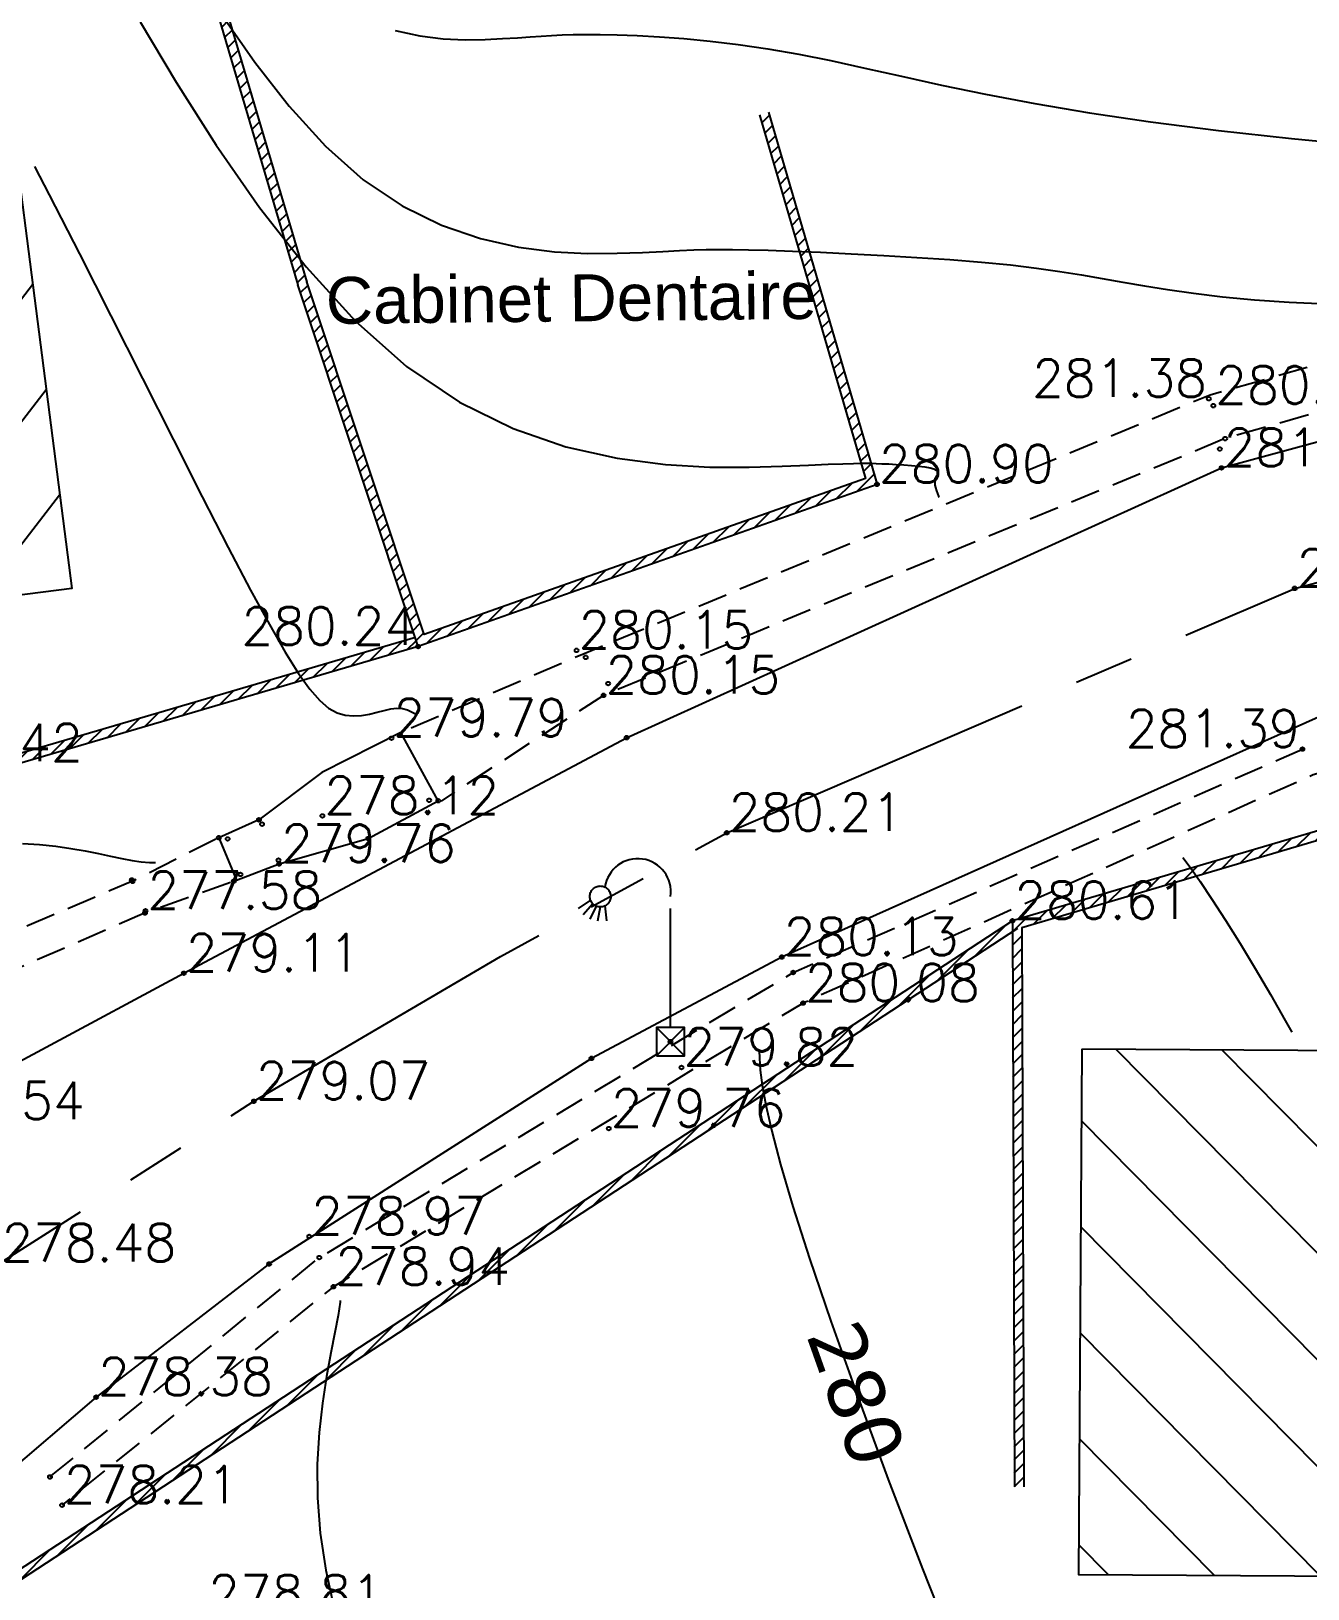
# Model space of a CAD drawing. Extents: x 524954 to 526204, y 9523489 to 9524010.
# Drawn here: x 525619.07 to 525653.14, y 9523780.72 to 9523822.29 of the extents above; entities that cross this region are included whole.
import ezdxf
from ezdxf.enums import TextEntityAlignment as Align

# ---------------------------------------------------------------- set-up
doc = ezdxf.new("R2010")
doc.units = 0
doc.header["$PDMODE"] = 33
doc.header["$PDSIZE"] = 0.1
doc.linetypes.add('AXES2', pattern=[28.575, 19.05, -3.175, 3.175, -3.175])
doc.linetypes.add('CACHE2', pattern=[4.7625, 3.175, -1.5875])
for name, color, linetype in [('Axe_Route_Existante', 1, 'AXES2'), ('Bati', 6, 'Continuous'), ('Bati_H', 1, 'Continuous'), ('Bord_Route_Existante', 6, 'Continuous'), ('Caniveau', 5, 'CACHE2'), ('Cloture', 7, 'Continuous'), ('CN_01_00', 3, 'Continuous'), ('CN_02_00', 4, 'Continuous'), ('CN_10_00', 1, 'Continuous'), ('Cotation Courbes de niveau', 7, 'Continuous'), ('Murs', 1, 'Continuous'), ('Réseau_Electrique', 1, 'CACHE2'), ('TopoAlt', 3, 'Continuous'), ('TOPOJIS', 7, 'Continuous'), ('Toponomie', 7, 'CACHE2')]:
    doc.layers.add(name, color=color, linetype=linetype)
doc.styles.add('Simplex 1.0', font='Simplex.shx', dxfattribs={"width": 0.99, "height": 1})
doc.styles.get("Standard").update_dxf_attribs({"font": 'arial.ttf'})
doc.styles.add('Verdana 1.0', font='verdana.ttf', dxfattribs={"width": 0.99, "height": 1})
pattern_1 = [(45, (0, 0), (-0.1767766952966, 0.1767766952966), [])]

# ---------------------------------------------------------------- blocks, each defined once
blk = doc.blocks.new('TCPOINT M')
at = {"color": 0}
blk.add_point((0, 0), dxfattribs=at)
at = {"layer": 'TopoAlt', "style": 'Simplex 1.0', "width": 0.99}
blk.add_attdef('ALT', (0.15, 0.15), '', height=1, dxfattribs=at)
blk = doc.blocks.new('l006')
at = {"color": 0, "linetype": 'Continuous'}
for p, q in [((-0.374983, 0.374983), (0.374983, -0.374983)), ((0.374983, 0.374983), (-0.374983, -0.374983))]:
    blk.add_line(p, q, dxfattribs=at)
at = {"color": 0}
for points in [[(-2.13811, 3.780655), (-2.462092, 3.556373)], [(0, 0.374983), (0, 3.874983)], [(-2.076053, 3.680811), (-2.327604, 3.38372)], [(-1.982361, 3.616916), (-2.1506, 3.266515)], [(-1.881771, 3.595557), (-1.952051, 3.211468)], [(-1.751571, 3.624204), (-1.711147, 3.227417)]]:
    blk.add_lwpolyline(points, dxfattribs=at)
at = {"color": 0, "linetype": 'Continuous'}
blk.add_lwpolyline([(-0.374983, -0.374983), (0.374983, -0.374983), (0.374983, 0.374983), (-0.374983, 0.374983)], close=True, dxfattribs=at)
at = {"color": 0}
blk.add_circle((-1.875, 3.874983), 0.279508, dxfattribs=at)
blk.add_arc((-0.875, 3.999983), 0.883883, 351.869898, 171.869898, dxfattribs=at)

msp = doc.modelspace()

# ---------------------------------------------------------------- hatches: boundary and pattern name
at = {"layer": 'Bati_H'}
h = msp.add_hatch(dxfattribs=at)
h.set_pattern_fill('_U', color=256, scale=2, angle=-127.6648, style=0, pattern_type=0)
h.set_pattern_definition([(232.33518954, (0, 0), (1.5831979346, -1.222081953), [])])
h.paths.add_polyline_path([(525613.828, 9523806.487), (525610.574, 9523806.068), (525609.917, 9523810.9), (525609.081, 9523810.777), (525608.585, 9523813.909), (525608.139, 9523814.578), (525607.292, 9523814.721), (525604.249, 9523814.304), (525604.145, 9523815.183), (525601.239, 9523814.789), (525596.868, 9523814.226), (525595.553, 9523824.308), (525617.594, 9523827.288), (525620.151, 9523807.42), (525613.813, 9523806.604)])
h = msp.add_hatch(dxfattribs=at)
h.set_pattern_fill('_U', color=256, scale=2, angle=-45.3702, style=0, pattern_type=0)
h.set_pattern_definition([(314.629791682, (0, 0), (1.4233217124, 1.40504637043), [])])
h.paths.add_polyline_path([(525647.111, 9523795.125), (525647.021, 9523781.102), (525662.875, 9523780.999), (525662.965, 9523794.934), (525662.966, 9523795.023)])
at = {"layer": 'Murs'}
h = msp.add_hatch(dxfattribs=at)
h.set_pattern_fill('_U', color=256, scale=0.25, angle=45, style=0, pattern_type=0)
h.set_pattern_definition(pattern_1)
h.paths.add_polyline_path([(525622.088, 9523829.396), (525626.19, 9523815.525), (525626.43, 9523815.596), (525622.328, 9523829.467)])
h = msp.add_hatch(dxfattribs=at)
h.set_pattern_fill('_U', color=256, scale=0.25, angle=45, style=0, pattern_type=0)
h.set_pattern_definition(pattern_1)
h.paths.add_polyline_path([(525638.745, 9523820.133), (525641.643, 9523810.197), (525629.396, 9523805.867), (525626.19, 9523815.525), (525626.428, 9523815.603), (525629.553, 9523806.188), (525641.337, 9523810.354), (525638.505, 9523820.063)])
h = msp.add_hatch(dxfattribs=at)
h.set_pattern_fill('_U', color=256, scale=0.25, angle=45, style=0, pattern_type=0)
h.set_pattern_definition(pattern_1)
h.paths.add_polyline_path([(525629.396, 9523805.867), (525595.677, 9523795.975), (525595.606, 9523796.214), (525629.325, 9523806.107)])
h = msp.add_hatch(dxfattribs=at)
h.set_pattern_fill('_U', color=256, scale=0.25, angle=45, style=0, pattern_type=0)
h.set_pattern_definition(pattern_1)
h.paths.add_polyline_path([(525663.428, 9523803.906), (525645.256, 9523798.548), (525645.309, 9523783.437), (525645.559, 9523783.438), (525645.507, 9523798.361), (525663.499, 9523803.667)])
h = msp.add_hatch(dxfattribs=at)
h.set_pattern_fill('_U', color=256, scale=0.25, angle=45, style=0, pattern_type=0)
h.set_pattern_definition(pattern_1)
h.paths.add_polyline_path([(525645.256, 9523798.548), (525617.76, 9523780.586), (525617.897, 9523780.376), (525645.393, 9523798.339)])

# ---------------------------------------------------------------- linework, layer by layer
at = {"layer": 'Axe_Route_Existante', "ltscale": 0.5, "flags": 128}
msp.add_lwpolyline([(525586.699, 9523773.004), (525594.438, 9523777.106), (525618.223, 9523789.407), (525625.013, 9523793.73), (525631.595, 9523797.596), (525637.632, 9523800.898), (525652.791, 9523807.42), (525669.106, 9523811.823), (525685.979, 9523814.884), (525693.088, 9523815.654), (525707.454, 9523816.694), (525717.039, 9523816.84), (525725.297, 9523816.644), (525729.698, 9523816.378), (525741.406, 9523815.177), (525741.84, 9523815.117), (525749.699, 9523813.877), (525775.145, 9523809.302), (525803.422, 9523804.201), (525817.048, 9523801.682), (525827.851, 9523799.771), (525839.056, 9523798.429), (525854.65, 9523797.376), (525870.172, 9523796.814), (525884.208, 9523797.02), (525899.003, 9523797.789), (525917.125, 9523799.773), (525932.341, 9523803.156), (525937.747, 9523804.809), (525941.803, 9523806.256), (525947.141, 9523808.768), (525964.848, 9523819.198), (525980.541, 9523832.453), (525991.817, 9523846.401), (526001.896, 9523863.645), (526032.968, 9523917.472), (526051.53, 9523951.634), (526076.259, 9523995.188)], dxfattribs=at)
at = {"layer": 'Bati', "flags": 128}
for points in [[(525613.828, 9523806.487), (525610.574, 9523806.068), (525609.917, 9523810.9), (525609.081, 9523810.777), (525608.585, 9523813.909), (525608.139, 9523814.578), (525607.292, 9523814.721), (525604.249, 9523814.304), (525604.145, 9523815.183), (525601.239, 9523814.789), (525596.868, 9523814.226), (525595.553, 9523824.308), (525617.594, 9523827.288), (525620.151, 9523807.42), (525613.813, 9523806.604)], [(525647.111, 9523795.125), (525647.021, 9523781.102), (525662.875, 9523780.999), (525662.965, 9523794.934), (525662.966, 9523795.023)]]:
    msp.add_lwpolyline(points, close=True, dxfattribs=at)
at = {"layer": 'Bord_Route_Existante', "flags": 128}
for points in [[(525615.783, 9523793.199), (525623.144, 9523797.148), (525634.961, 9523803.434), (525650.839, 9523810.636), (525668.212, 9523815.359), (525685.625, 9523818.358), (525693.281, 9523819.142), (525706.863, 9523820.143), (525717.393, 9523820.37)], [(525653.428, 9523803.985), (525639.101, 9523797.58), (525634.023, 9523794.876), (525625.42, 9523789.388), (525620.803, 9523785.834), (525618.283, 9523783.683), (525613.749, 9523779.488)]]:
    msp.add_lwpolyline(points, dxfattribs=at)
at = {"layer": 'Caniveau', "ltscale": 0.25, "flags": 128}
for points, elevation in [([(526001.693, 9523876.706), (525992.67, 9523862.583), (525988.317, 9523856.056), (525986.483, 9523853.58), (525979.846, 9523844.667), (525972.556, 9523835.757), (525965.764, 9523828.474), (525959.142, 9523822.599), (525952.525, 9523818.152), (525945.24, 9523814.478), (525937.422, 9523811.365), (525929.415, 9523808.87), (525922.977, 9523807.359), (525911.343, 9523805.517), (525900.219, 9523804.772), (525883.548, 9523804.534), (525871.514, 9523804.226), (525863.676, 9523804.152), (525858.551, 9523804.354), (525852.271, 9523804.619), (525845.799, 9523805.015), (525839.474, 9523805.458), (525832.921, 9523806.263), (525825.213, 9523807.529), (525818.468, 9523808.739), (525811.153, 9523810.025), (525805.831, 9523810.986), (525799.485, 9523812), (525787.157, 9523814.173), (525774.027, 9523816.47), (525761.815, 9523818.599), (525751.77, 9523820.346), (525742.028, 9523821.356), (525725.747, 9523822.327), (525717.412, 9523822.531), (525706.745, 9523822.088), (525692.923, 9523821.483), (525685.51, 9523820.415), (525667.69, 9523817.467), (525650.531, 9523812.577), (525633.827, 9523805.677), (525628.951, 9523803.575)], 307.27), ([(526002.725, 9523876.046), (525993.696, 9523861.913), (525989.319, 9523855.351), (525987.467, 9523852.849), (525980.812, 9523843.913), (525973.479, 9523834.951), (525966.621, 9523827.596), (525959.894, 9523821.628), (525953.145, 9523817.092), (525945.744, 9523813.359), (525937.832, 9523810.209), (525929.738, 9523807.687), (525923.213, 9523806.156), (525911.48, 9523804.298), (525900.269, 9523803.548), (525883.572, 9523803.309), (525871.536, 9523803.001), (525863.657, 9523802.926), (525858.501, 9523803.129), (525852.208, 9523803.396), (525845.719, 9523803.793), (525839.356, 9523804.238), (525832.747, 9523805.05), (525825.006, 9523806.322), (525818.254, 9523807.532), (525810.938, 9523808.819), (525805.625, 9523809.779), (525799.282, 9523810.792), (525786.945, 9523812.967), (525773.816, 9523815.263), (525761.605, 9523817.392), (525751.602, 9523819.132), (525741.928, 9523820.134), (525725.695, 9523821.102), (525717.422, 9523821.306), (525706.806, 9523820.864), (525693.255, 9523820.056), (525685.68, 9523819.201), (525667.959, 9523816.269), (525650.934, 9523811.417), (525634.345, 9523804.565), (525630.007, 9523801.744)], 307.27), ([(525698.232, 9523811.466), (525687.25, 9523810.333), (525669.49, 9523806.969), (525653.286, 9523802.443), (525639.669, 9523796.351), (525627.135, 9523788.782), (525619.892, 9523782.95)], 284.8), ([(525623.998, 9523800.726), (525621.776, 9523799.602), (525614.219, 9523796.396), (525595.86, 9523789.871)], 307.27), ([(525624.386, 9523799.571), (525622.107, 9523798.757), (525614.687, 9523795.518), (525597.071, 9523789.257)], 307.27)]:
    msp.add_lwpolyline(points, dxfattribs=dict(at, elevation=elevation))
msp.add_lwpolyline([(525619.571, 9523783.703), (525626.759, 9523789.558), (525636.2, 9523795.248), (525639.408, 9523797.168), (525652.997, 9523803.131), (525669.811, 9523807.823), (525686.627, 9523811.113), (525698.153, 9523812.163)], dxfattribs=at)
at = {"layer": 'Caniveau', "linetype": 'ByBlock', "ltscale": 0.25, "flags": 128}
msp.add_lwpolyline([(525626.827, 9523802.507), (525625.148, 9523801.242), (525624.075, 9523800.765), (525624.547, 9523799.63), (525625.685, 9523800.065), (525628.064, 9523800.743), (525629.934, 9523801.751), (525628.939, 9523803.569)], close=True, dxfattribs=at)
at = {"layer": 'Cloture', "flags": 128}
for points in [[(525622.088, 9523829.396), (525626.19, 9523815.525)], [(525622.328, 9523829.467), (525626.43, 9523815.596)], [(525638.745, 9523820.133), (525641.643, 9523810.197), (525629.396, 9523805.867), (525626.19, 9523815.525)], [(525638.505, 9523820.063), (525641.337, 9523810.354), (525629.553, 9523806.188), (525626.428, 9523815.603)], [(525629.325, 9523806.107), (525595.606, 9523796.214)], [(525629.396, 9523805.867), (525595.677, 9523795.975), (525595.677, 9523795.975)], [(525663.428, 9523803.906), (525645.256, 9523798.548), (525645.309, 9523783.437)], [(525663.499, 9523803.667), (525645.507, 9523798.361), (525645.559, 9523783.438)], [(525645.256, 9523798.548), (525617.76, 9523780.586)], [(525645.393, 9523798.339), (525617.897, 9523780.376)]]:
    msp.add_lwpolyline(points, dxfattribs=at)
at = {"layer": 'CN_01_00', "flags": 128}
for points, elevation in [([(525621.976, 9523822.545), (525622.936, 9523820.929), (525624.002, 9523819.253), (525625.163, 9523817.587), (525626.407, 9523816), (525627.72, 9523814.561), (525629.09, 9523813.34), (525630.503, 9523812.389), (525631.93, 9523811.689), (525633.341, 9523811.202), (525634.708, 9523810.893), (525635.998, 9523810.723), (525637.183, 9523810.656), (525638.232, 9523810.655), (525639.115, 9523810.684), (525639.812, 9523810.712), (525640.341, 9523810.732), (525640.732, 9523810.747), (525641.014, 9523810.756), (525641.214, 9523810.761), (525641.362, 9523810.762), (525641.487, 9523810.759), (525641.617, 9523810.755), (525641.776, 9523810.748), (525641.959, 9523810.74), (525642.157, 9523810.729), (525642.362, 9523810.716), (525642.564, 9523810.701), (525642.753, 9523810.682), (525642.921, 9523810.661), (525643.058, 9523810.636), (525643.157, 9523810.609), (525643.221, 9523810.578), (525643.257, 9523810.546), (525643.27, 9523810.513), (525643.266, 9523810.48), (525643.251, 9523810.449), (525643.23, 9523810.419), (525643.21, 9523810.392), (525643.195, 9523810.369), (525643.186, 9523810.348), (525643.181, 9523810.328), (525643.179, 9523810.309), (525643.179, 9523810.289), (525643.182, 9523810.266), (525643.184, 9523810.24), (525643.187, 9523810.209), (525643.189, 9523810.171), (525643.2, 9523810.112), (525643.23, 9523810.021), (525643.288, 9523809.882), (525643.3, 9523809.857)], 281), ([(525628.784, 9523822.311), (525629.439, 9523822.167), (525630.065, 9523822.09), (525630.651, 9523822.064), (525631.184, 9523822.07), (525631.652, 9523822.093), (525632.048, 9523822.118), (525632.385, 9523822.141), (525632.682, 9523822.161), (525632.96, 9523822.179), (525633.237, 9523822.192), (525633.531, 9523822.201), (525633.864, 9523822.205), (525634.252, 9523822.203), (525634.712, 9523822.194), (525635.242, 9523822.175), (525635.836, 9523822.143), (525636.487, 9523822.095), (525637.191, 9523822.028), (525637.941, 9523821.939), (525638.731, 9523821.824), (525639.556, 9523821.681), (525640.413, 9523821.507), (525641.32, 9523821.308), (525642.297, 9523821.088), (525643.364, 9523820.852), (525644.542, 9523820.608), (525645.851, 9523820.359), (525647.312, 9523820.112), (525648.946, 9523819.873), (525650.76, 9523819.645), (525652.708, 9523819.431), (525654.73, 9523819.232)], 283), ([(525618.837, 9523800.613), (525619.292, 9523800.584), (525619.723, 9523800.538), (525620.129, 9523800.479), (525620.508, 9523800.412), (525620.862, 9523800.342), (525621.188, 9523800.273), (525621.488, 9523800.211), (525621.761, 9523800.16), (525622.006, 9523800.124), (525622.225, 9523800.108), (525622.39, 9523800.107)], 279), ([(525649.807, 9523800.236), (525650, 9523799.976), (525650.265, 9523799.597), (525650.583, 9523799.121), (525650.943, 9523798.562), (525651.332, 9523797.94), (525651.737, 9523797.274), (525652.144, 9523796.583), (525652.539, 9523795.887), (525652.711, 9523795.571)], 281), ([(525627.316, 9523788.411), (525627.313, 9523788.365), (525627.263, 9523788.011), (525627.177, 9523787.558), (525627.068, 9523787.013), (525626.951, 9523786.381), (525626.841, 9523785.671), (525626.754, 9523784.891), (525626.705, 9523784.047), (525626.709, 9523783.149), (525626.781, 9523782.203), (525626.932, 9523781.216), (525627.156, 9523780.185)], 279)]:
    msp.add_lwpolyline(points, dxfattribs=dict(at, elevation=elevation))
at = {"layer": 'CN_02_00', "elevation": 282, "flags": 128}
msp.add_lwpolyline([(525624.176, 9523822.699), (525625.038, 9523821.461), (525625.957, 9523820.287), (525626.924, 9523819.226), (525627.932, 9523818.328), (525628.971, 9523817.629), (525630.022, 9523817.114), (525631.063, 9523816.757), (525632.073, 9523816.53), (525633.032, 9523816.406), (525633.917, 9523816.36), (525634.708, 9523816.363), (525635.384, 9523816.389), (525635.931, 9523816.414), (525636.376, 9523816.436), (525636.75, 9523816.452), (525637.087, 9523816.463), (525637.422, 9523816.468), (525637.786, 9523816.467), (525638.214, 9523816.459), (525638.739, 9523816.443), (525639.384, 9523816.421), (525640.131, 9523816.391), (525640.953, 9523816.353), (525641.822, 9523816.308), (525642.709, 9523816.255), (525643.588, 9523816.195), (525644.43, 9523816.127), (525645.207, 9523816.052), (525645.9, 9523815.97), (525646.523, 9523815.881), (525647.1, 9523815.788), (525647.653, 9523815.691), (525648.205, 9523815.592), (525648.78, 9523815.493), (525649.399, 9523815.394), (525650.087, 9523815.298), (525650.861, 9523815.206), (525651.716, 9523815.124), (525652.644, 9523815.057), (525653.634, 9523815.013)], dxfattribs=at)
at = {"layer": 'CN_10_00', "elevation": 280, "flags": 128}
for points in [[(525619.157, 9523818.678), (525619.551, 9523817.921), (525620.357, 9523816.348), (525621.197, 9523814.692), (525622.041, 9523813.018), (525622.864, 9523811.387), (525623.636, 9523809.864), (525624.33, 9523808.511), (525624.924, 9523807.376), (525625.426, 9523806.453), (525625.848, 9523805.718), (525626.204, 9523805.15), (525626.506, 9523804.726), (525626.77, 9523804.425), (525627.007, 9523804.224), (525627.231, 9523804.101), (525627.453, 9523804.036), (525627.673, 9523804.016), (525627.889, 9523804.029), (525628.099, 9523804.066), (525628.3, 9523804.114), (525628.491, 9523804.164), (525628.669, 9523804.203), (525628.831, 9523804.221), (525628.978, 9523804.21), (525629.112, 9523804.174), (525629.24, 9523804.12), (525629.325, 9523804.075)], [(525638.5, 9523795.083), (525638.506, 9523794.877), (525638.527, 9523794.565), (525638.578, 9523794.158), (525638.674, 9523793.625), (525638.832, 9523792.93), (525639.068, 9523792.039), (525639.399, 9523790.92), (525639.842, 9523789.538), (525640.412, 9523787.859), (525641.119, 9523785.87), (525641.943, 9523783.639), (525642.856, 9523781.255), (525643.829, 9523778.806)]]:
    msp.add_lwpolyline(points, dxfattribs=at)

# ---------------------------------------------------------------- block references
at = {"layer": 'Réseau_Electrique'}
msp.add_blockref('l006', (525636.132, 9523795.322, 279.95), dxfattribs=at)
at = {"layer": 'TOPOJIS'}
ref = msp.add_blockref('TCPOINT M', (525650.498, 9523812.483, 281.38), dxfattribs=at)
ref.add_attrib('ALT', '281.38', dxfattribs={"layer": 'TopoAlt', "height": 1, "style": 'Simplex 1.0', "width": 0.99}).set_placement((525650.448, 9523812.533, 281.38), align=Align.RIGHT)
ref = msp.add_blockref('TCPOINT M', (525650.619, 9523812.298, 280.1), dxfattribs=at)
ref.add_attrib('ALT', '280.10', (525650.669, 9523812.348, 280.1), dxfattribs={"layer": 'TopoAlt', "height": 1, "style": 'Simplex 1.0', "width": 0.99})
ref = msp.add_blockref('TCPOINT M', (525650.839, 9523810.636, 281.49), dxfattribs=at)
ref.add_attrib('ALT', '281.49', (525650.889, 9523810.686, 281.49), dxfattribs={"layer": 'TopoAlt', "height": 1, "style": 'Simplex 1.0', "width": 0.99})
for p in [(525650.934, 9523811.417, 280.1), (525650.793, 9523811.14, 281.51), (525633.868, 9523805.579, 278.85), (525634.469, 9523804.88, 278.86), (525634.961, 9523803.434, 280.12), (525629.691, 9523801.764, 279.8), (525629.934, 9523801.751, 279.81), (525625.148, 9523801.242, 279.77), (525625.23, 9523801.126, 279.77), (525624.075, 9523800.765, 279.78), (525624.313, 9523800.733, 279.78), (525628.064, 9523800.743, 279.76), (525625.669, 9523800.168, 279.77), (525624.657, 9523799.785, 279.76), (525621.755, 9523799.638, 278.76), (525621.776, 9523799.602, 277.55), (525624.476, 9523799.603, 279.77), (525622.107, 9523798.757, 279.18), (525639.408, 9523797.168, 280.25), (525636.132, 9523795.322, 279.95), (525634.023, 9523794.876, 279.69), (525625.42, 9523789.388, 278.86), (525626.759, 9523789.558, 279.1), (525619.571, 9523783.703, 278.36)]:
    msp.add_blockref('TCPOINT M', p, dxfattribs=at)
ref = msp.add_blockref('TCPOINT M', (525641.643, 9523810.197, 280.9), dxfattribs=at)
ref.add_attrib('ALT', '280.90', (525641.693, 9523810.247, 280.9), dxfattribs={"layer": 'TopoAlt', "height": 1, "style": 'Simplex 1.0', "width": 0.99})
ref = msp.add_blockref('TCPOINT M', (525652.791, 9523807.42, 281.63), dxfattribs=at)
ref.add_attrib('ALT', '281.63', (525652.841, 9523807.47, 281.63), dxfattribs={"layer": 'TopoAlt', "height": 1, "style": 'Simplex 1.0', "width": 0.99})
ref = msp.add_blockref('TCPOINT M', (525629.396, 9523805.867, 280.24), dxfattribs=at)
ref.add_attrib('ALT', '280.24', dxfattribs={"layer": 'TopoAlt', "height": 1, "style": 'Simplex 1.0', "width": 0.99}).set_placement((525629.346, 9523805.917, 280.24), align=Align.RIGHT)
ref = msp.add_blockref('TCPOINT M', (525633.624, 9523805.766, 280.15), dxfattribs=at)
ref.add_attrib('ALT', '280.15', (525633.674, 9523805.816, 280.15), dxfattribs={"layer": 'TopoAlt', "height": 1, "style": 'Simplex 1.0', "width": 0.99})
ref = msp.add_blockref('TCPOINT M', (525634.345, 9523804.565, 280.15), dxfattribs=at)
ref.add_attrib('ALT', '280.15', (525634.395, 9523804.615, 280.15), dxfattribs={"layer": 'TopoAlt', "height": 1, "style": 'Simplex 1.0', "width": 0.99})
ref = msp.add_blockref('TCPOINT M', (525628.685, 9523803.421, 279.79), dxfattribs=at)
ref.add_attrib('ALT', '279.79', (525628.735, 9523803.471, 279.79), dxfattribs={"layer": 'TopoAlt', "height": 1, "style": 'Simplex 1.0', "width": 0.99})
ref = msp.add_blockref('TCPOINT M', (525652.997, 9523803.131, 281.39), dxfattribs=at)
ref.add_attrib('ALT', '281.39', dxfattribs={"layer": 'TopoAlt', "height": 1, "style": 'Simplex 1.0', "width": 0.99}).set_placement((525652.947, 9523803.181, 281.39), align=Align.RIGHT)
ref = msp.add_blockref('TCPOINT M', (525615.729, 9523802.756, 279.42), dxfattribs=at)
ref.add_attrib('ALT', '279.42', (525615.779, 9523802.806, 279.42), dxfattribs={"layer": 'TopoAlt', "height": 1, "style": 'Simplex 1.0', "width": 0.99})
ref = msp.add_blockref('TCPOINT M', (525626.841, 9523801.347, 278.12), dxfattribs=at)
ref.add_attrib('ALT', '278.12', (525626.891, 9523801.397, 278.12), dxfattribs={"layer": 'TopoAlt', "height": 1, "style": 'Simplex 1.0', "width": 0.99})
ref = msp.add_blockref('TCPOINT M', (525637.632, 9523800.898, 280.21), dxfattribs=at)
ref.add_attrib('ALT', '280.21', (525637.682, 9523800.948, 280.21), dxfattribs={"layer": 'TopoAlt', "height": 1, "style": 'Simplex 1.0', "width": 0.99})
ref = msp.add_blockref('TCPOINT M', (525625.685, 9523800.065, 279.76), dxfattribs=at)
ref.add_attrib('ALT', '279.76', (525625.735, 9523800.115, 279.76), dxfattribs={"layer": 'TopoAlt', "height": 1, "style": 'Simplex 1.0', "width": 0.99})
ref = msp.add_blockref('TCPOINT M', (525622.12, 9523798.813, 277.58), dxfattribs=at)
ref.add_attrib('ALT', '277.58', (525622.17, 9523798.863, 277.58), dxfattribs={"layer": 'TopoAlt', "height": 1, "style": 'Simplex 1.0', "width": 0.99})
ref = msp.add_blockref('TCPOINT M', (525645.256, 9523798.548, 280.61), dxfattribs=at)
ref.add_attrib('ALT', '280.61', (525645.306, 9523798.598, 280.61), dxfattribs={"layer": 'TopoAlt', "height": 1, "style": 'Simplex 1.0', "width": 0.99})
ref = msp.add_blockref('TCPOINT M', (525639.101, 9523797.58, 280.13), dxfattribs=at)
ref.add_attrib('ALT', '280.13', (525639.151, 9523797.63, 280.13), dxfattribs={"layer": 'TopoAlt', "height": 1, "style": 'Simplex 1.0', "width": 0.99})
ref = msp.add_blockref('TCPOINT M', (525623.144, 9523797.148, 279.11), dxfattribs=at)
ref.add_attrib('ALT', '279.11', (525623.194, 9523797.198, 279.11), dxfattribs={"layer": 'TopoAlt', "height": 1, "style": 'Simplex 1.0', "width": 0.99})
ref = msp.add_blockref('TCPOINT M', (525639.669, 9523796.351, 280.08), dxfattribs=at)
ref.add_attrib('ALT', '280.08', (525639.719, 9523796.401, 280.08), dxfattribs={"layer": 'TopoAlt', "height": 1, "style": 'Simplex 1.0', "width": 0.99})
ref = msp.add_blockref('TCPOINT M', (525636.426, 9523794.631, 279.82), dxfattribs=at)
ref.add_attrib('ALT', '279.82', (525636.476, 9523794.681, 279.82), dxfattribs={"layer": 'TopoAlt', "height": 1, "style": 'Simplex 1.0', "width": 0.99})
ref = msp.add_blockref('TCPOINT M', (525625.013, 9523793.73, 279.07), dxfattribs=at)
ref.add_attrib('ALT', '279.07', (525625.063, 9523793.78, 279.07), dxfattribs={"layer": 'TopoAlt', "height": 1, "style": 'Simplex 1.0', "width": 0.99})
ref = msp.add_blockref('TCPOINT M', (525615.783, 9523793.199, 278.54), dxfattribs=at)
ref.add_attrib('ALT', '278.54', (525615.833, 9523793.249, 278.54), dxfattribs={"layer": 'TopoAlt', "height": 1, "style": 'Simplex 1.0', "width": 0.99})
ref = msp.add_blockref('TCPOINT M', (525634.484, 9523793.002, 279.76), dxfattribs=at)
ref.add_attrib('ALT', '279.76', (525634.534, 9523793.052, 279.76), dxfattribs={"layer": 'TopoAlt', "height": 1, "style": 'Simplex 1.0', "width": 0.99})
ref = msp.add_blockref('TCPOINT M', (525626.49, 9523790.123, 278.97), dxfattribs=at)
ref.add_attrib('ALT', '278.97', (525626.54, 9523790.173, 278.97), dxfattribs={"layer": 'TopoAlt', "height": 1, "style": 'Simplex 1.0', "width": 0.99})
ref = msp.add_blockref('TCPOINT M', (525618.223, 9523789.407, 278.48), dxfattribs=at)
ref.add_attrib('ALT', '278.48', (525618.273, 9523789.457, 278.48), dxfattribs={"layer": 'TopoAlt', "height": 1, "style": 'Simplex 1.0', "width": 0.99})
ref = msp.add_blockref('TCPOINT M', (525627.135, 9523788.782, 278.94), dxfattribs=at)
ref.add_attrib('ALT', '278.94', (525627.185, 9523788.832, 278.94), dxfattribs={"layer": 'TopoAlt', "height": 1, "style": 'Simplex 1.0', "width": 0.99})
ref = msp.add_blockref('TCPOINT M', (525620.803, 9523785.834, 278.38), dxfattribs=at)
ref.add_attrib('ALT', '278.38', (525620.853, 9523785.884, 278.38), dxfattribs={"layer": 'TopoAlt', "height": 1, "style": 'Simplex 1.0', "width": 0.99})
ref = msp.add_blockref('TCPOINT M', (525619.892, 9523782.95, 278.21), dxfattribs=at)
ref.add_attrib('ALT', '278.21', (525619.942, 9523783, 278.21), dxfattribs={"layer": 'TopoAlt', "height": 1, "style": 'Simplex 1.0', "width": 0.99})
ref = msp.add_blockref('TCPOINT M', (525623.741, 9523780.033, 278.81), dxfattribs=at)
ref.add_attrib('ALT', '278.81', (525623.791, 9523780.083, 278.81), dxfattribs={"layer": 'TopoAlt', "height": 1, "style": 'Simplex 1.0', "width": 0.99})

# ---------------------------------------------------------------- texts
at = {"layer": 'Cotation Courbes de niveau', "style": 'Verdana 1.0', "width": 0.99}
msp.add_text('280', height=1.5, rotation=289.5775, dxfattribs=at).set_placement((525641.099, 9523785.927, 280), align=Align.MIDDLE_CENTER)
at = {"layer": 'Toponomie', "insert": (525617.879, 9523815.632), "char_height": 1.25, "width": 31.0395, "attachment_point": 1, "rotation": 0.603}
msp.add_mtext('\\pi9.0472;Cabinet Dentaire', dxfattribs=at)

doc.saveas('drawing.dxf')
